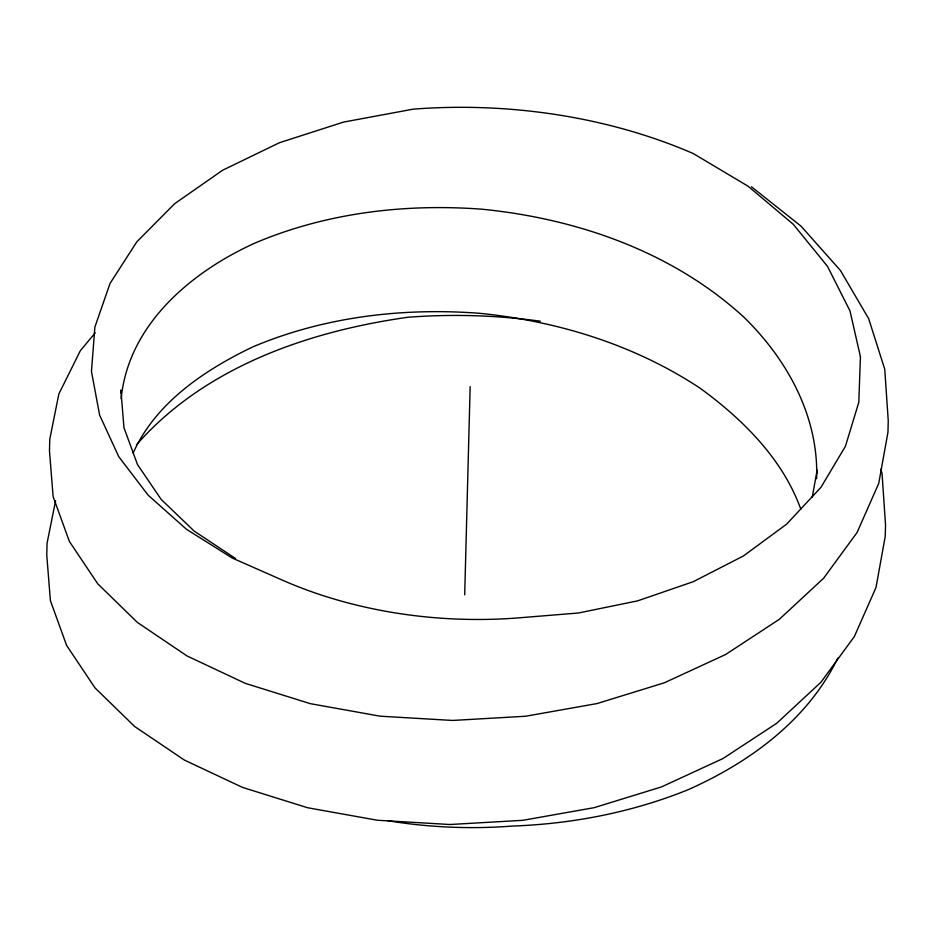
<?xml version="1.0" encoding="UTF-8"?>
<svg xmlns="http://www.w3.org/2000/svg" width="935" height="935" viewBox="0 0 935 935"><rect width="100%" height="100%" fill="white"/><g stroke="black" fill="none" stroke-linecap="round" stroke-linejoin="round"><path stroke-width="1.4" d="M120.825 392.899L120.895 390L123.946 427.681L137.503 464.543L161.159 499.395L194.188 531.092L235.608 558.569M464.695 594.812L470.153 386.669M817.05 472.946L817.132 470.06L812.246 497.315M55.562 500.856L47.054 543.305L46.75 554.864L50.396 600.656L66.642 645.477L95.008 687.879L134.64 726.483L184.324 760.038L242.562 787.422L307.568 807.735L377.389 820.252L449.91 824.518L522.91 820.311L594.181 807.665L661.571 786.884L723.012 758.519L776.658 723.328L820.883 682.305L854.333 636.595L875.99 587.519L885.223 536.456L885.527 524.897L882.032 473.32L880.723 469.218M121.153 398.813C128.259 324.69 191.184 271.875 255.08 243.018C326.502 212.713 405.112 203.433 482.109 209.218C577.398 218.696 672.721 251.877 744.143 317.409C787.48 359.846 818.779 416.718 816.629 478.72M133.097 453.136C155.619 402.775 204.216 370.33 252.356 347.084C323.767 316.778 402.377 307.498 479.386 313.283C557.47 321.067 634.397 344.734 700.151 388.224C742.787 419.348 782.56 458.699 800.827 509.213M837.772 658.1C807.711 720.149 749.484 762.481 687.809 789.841C631.873 812.398 572.267 823.934 512.076 826.084A349.117 232.698 1.5 0 1 388.048 820.755M95.171 332.918L80.363 350.66L58.858 393.962L49.777 439.24L49.473 450.799L53.12 496.59L69.365 541.412L97.743 583.802L137.363 622.418L187.047 655.961L245.286 683.356L310.291 703.658L380.124 716.187L452.633 720.453L525.634 716.233L596.904 703.599L664.294 682.819L725.735 654.453L779.381 619.262L823.606 578.239L857.056 532.529L878.725 483.442L887.946 432.391L888.25 420.82L884.755 369.255L868.662 318.66L840.436 270.472L800.968 226.083L751.436 186.755M136.463 444.826C204.777 367.046 307.895 331.411 407.847 317.269A418.938 279.238 1.5 0 1 540.348 321.208M860.434 356.702L858.809 402.284L845.439 446.229L821.024 487.252L786.615 524.161L743.5 555.916L693.256 581.699L637.6 600.866L578.379 613.009L517.523 617.953A349.117 232.698 1.5 0 1 284.147 580.915L232.336 558.09L186.462 529.268L148.151 495.188L118.815 456.771L99.624 415.117L91.455 371.464L94.867 327.11L110.038 283.445L136.802 241.849L174.635 203.701L222.588 170.263L279.448 142.716L343.624 122.076L413.305 109.138A418.938 279.238 1.5 0 1 693.349 153.585L748.164 186.275L793.231 224.26L827.44 266.265L849.973 310.887L860.434 356.702"/></g></svg>
